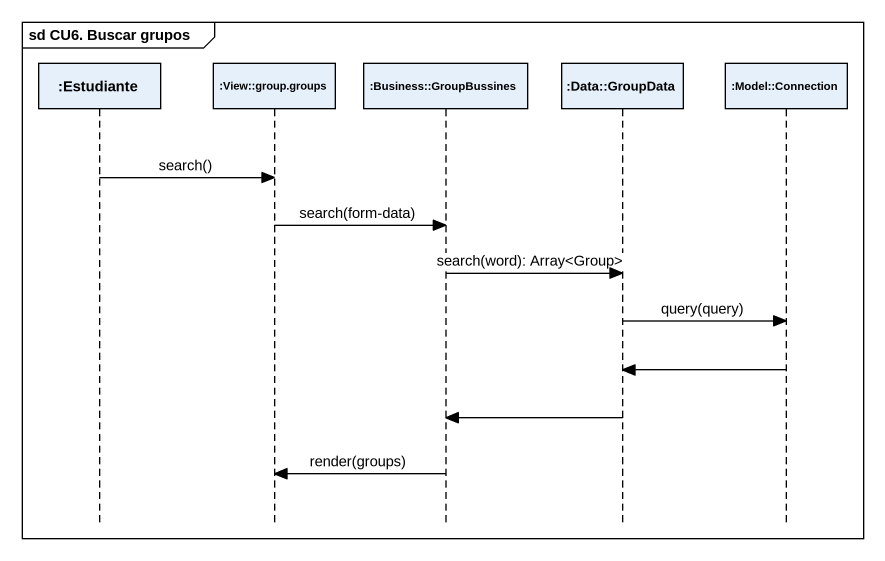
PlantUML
@startuml
mainframe sd CU6. Buscar grupos
hide footbox
participant ":Estudiante" as Estudiante
participant ":View::group.groups" as View_group_groups
participant ":Business::GroupBussines" as Business_GroupBussines
participant ":Data::GroupData" as Data_GroupData
participant ":Model::Connection" as Model_Connection

Estudiante -> View_group_groups : search()
View_group_groups -> Business_GroupBussines : search(form-data)
Business_GroupBussines -> Data_GroupData : search(word): Array<Group>
Data_GroupData -> Model_Connection : query(query)
Model_Connection -> Data_GroupData
Data_GroupData -> Business_GroupBussines
Business_GroupBussines -> View_group_groups : render(groups)
@enduml
